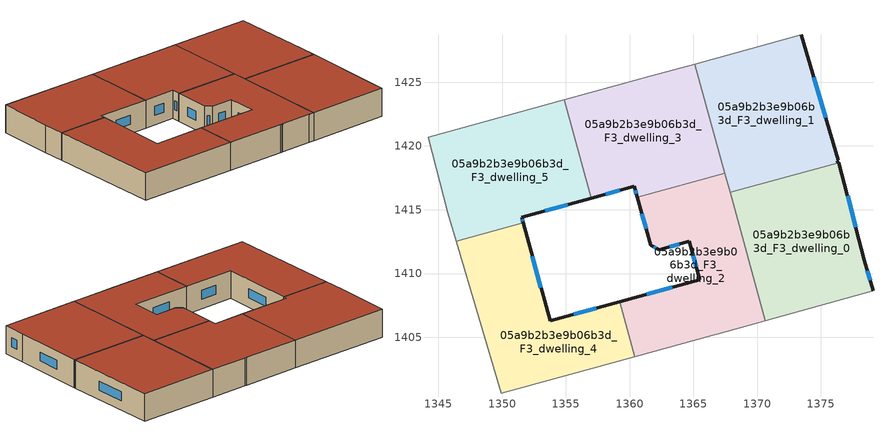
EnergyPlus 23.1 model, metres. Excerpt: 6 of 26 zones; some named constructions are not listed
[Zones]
05a9b2b3e9b06b3d_F3_dwelling_0
 floor to 05a9b2b3e9b06b3d_F2_dwelling_0 (EU_floor_Construction): 1376.4,1418.7 1378.41,1411.04 1379.08,1408.66 1370.65,1406.31 1367.89,1416.36 z9
 wall outside (EU_wall_Construction): 1379.08,1408.66 1378.41,1411.04 1376.4,1418.7 z9:12
 wall to 05a9b2b3e9b06b3d_F3_dwelling_1 (EU_wall_Construction): 1376.4,1418.7 1367.89,1416.36 z9:12
 wall adiabatic (EU_wall_Construction): 1370.65,1406.31 1379.08,1408.66 z9:12
 wall to 05a9b2b3e9b06b3d_F3_dwelling_2 (EU_wall_Construction): 1367.89,1416.36 1370.65,1406.31 z9:12
 window (EU_Window_Construction): 1377.73,1413.65 1377.09,1416.09 / 1378.86,1409.47 1378.64,1410.23 z10.02:10.98
 roof outside (EU_roof_Construction): 1379.08,1408.66 1378.41,1411.04 1376.4,1418.7 1367.89,1416.36 1370.65,1406.31 z12
05a9b2b3e9b06b3d_F3_dwelling_1
 floor to 05a9b2b3e9b06b3d_F2_dwelling_1 (EU_floor_Construction): 1373.45,1428.72 1376.35,1418.87 1376.27,1418.85 1376.31,1418.71 1376.39,1418.74 1376.4,1418.7 1367.89,1416.36 1365.12,1426.42 z9
 wall outside (EU_wall_Construction): 1376.4,1418.7 1376.39,1418.74 1376.31,1418.71 1376.27,1418.85 1376.35,1418.87 1373.45,1428.72 z9:12
 wall adiabatic (EU_wall_Construction): 1373.45,1428.72 1365.12,1426.42 z9:12
 wall to 05a9b2b3e9b06b3d_F3_dwelling_3 (EU_wall_Construction): 1365.12,1426.42 1367.47,1417.85 z9:12
 wall to 05a9b2b3e9b06b3d_F3_dwelling_2 (EU_wall_Construction): 1367.47,1417.85 1367.89,1416.36 z9:12
 window (EU_Window_Construction): 1375.37,1422.22 1374.44,1425.37 z10.02:10.98
 roof outside (EU_roof_Construction): 1376.4,1418.7 1376.39,1418.74 1376.31,1418.71 1376.27,1418.85 1376.35,1418.87 1373.45,1428.72 1365.12,1426.42 1367.89,1416.36 z12
05a9b2b3e9b06b3d_F3_dwelling_2
 floor to 05a9b2b3e9b06b3d_F2_dwelling_2 (EU_floor_Construction): 1367.47,1417.85 1370.65,1406.31 1370.1,1406.16 1366.83,1405.26 1366.68,1405.22 1366.51,1405.17 1360.41,1403.5 1359.23,1407.79 1365.49,1409.52 1364.67,1412.51 1362.34,1411.87 1361.65,1412.22 1360.62,1415.97 z9
 wall outside (EU_wall_Construction): 1360.62,1415.97 1361.65,1412.22 1362.34,1411.87 1364.67,1412.51 1365.49,1409.52 1359.23,1407.79 z9:12
 wall adiabatic (EU_wall_Construction): 1360.41,1403.5 1366.51,1405.17 1366.68,1405.22 1366.83,1405.26 1370.1,1406.16 1370.65,1406.31 z9:12
 wall to 05a9b2b3e9b06b3d_F3_dwelling_4 (EU_wall_Construction): 1359.23,1407.79 1360.41,1403.5 z9:12
 wall to 05a9b2b3e9b06b3d_F3_dwelling_3 (EU_wall_Construction): 1367.47,1417.85 1360.62,1415.97 z9:12
 window (EU_Window_Construction): 1363.36,1408.93 1361.36,1408.38 / 1364.95,1411.49 1365.21,1410.54 / 1363.13,1412.09 1363.88,1412.29 / 1361.89,1412.1 1362.11,1411.99 / 1360.97,1414.69 1361.3,1413.49 z10.02:10.98
 roof outside (EU_roof_Construction): 1370.1,1406.16 1370.65,1406.31 1367.47,1417.85 1360.62,1415.97 1361.65,1412.22 1362.34,1411.87 1364.67,1412.51 1365.49,1409.52 1359.23,1407.79 1360.41,1403.5 1366.51,1405.17 1366.68,1405.22 1366.83,1405.26 z12
05a9b2b3e9b06b3d_F3_dwelling_3
 floor to 05a9b2b3e9b06b3d_F2_dwelling_3 (EU_floor_Construction): 1365.12,1426.42 1367.47,1417.85 1360.62,1415.97 1360.38,1416.83 1357,1415.9 1354.88,1423.61 1360.89,1425.26 1361.14,1425.33 z9
 wall outside (EU_wall_Construction): 1357,1415.9 1360.38,1416.83 1360.62,1415.97 z9:12
 wall to 05a9b2b3e9b06b3d_F3_dwelling_5 (EU_wall_Construction): 1354.88,1423.61 1357,1415.9 z9:12
 wall adiabatic (EU_wall_Construction): 1365.12,1426.42 1361.14,1425.33 1360.89,1425.26 1354.88,1423.61 z9:12
 window (EU_Window_Construction): 1360.46,1416.54 1360.54,1416.26 / 1358.15,1416.22 1359.23,1416.51 z10.02:10.98
 roof outside (EU_roof_Construction): 1367.47,1417.85 1365.12,1426.42 1361.14,1425.33 1360.89,1425.26 1354.88,1423.61 1357,1415.9 1360.38,1416.83 1360.62,1415.97 z12
05a9b2b3e9b06b3d_F3_dwelling_4
 floor to 05a9b2b3e9b06b3d_F2_dwelling_4 (EU_floor_Construction): 1359.23,1407.79 1360.41,1403.5 1349.93,1400.61 1346.41,1412.52 1351.65,1413.96 1353.77,1406.28 z9
 wall outside (EU_wall_Construction): 1359.23,1407.79 1353.77,1406.28 1351.65,1413.96 z9:12
 wall adiabatic (EU_wall_Construction): 1346.41,1412.52 1349.93,1400.61 1360.41,1403.5 z9:12
 wall to 05a9b2b3e9b06b3d_F3_dwelling_5 (EU_wall_Construction): 1351.65,1413.96 1346.41,1412.52 z9:12
 window (EU_Window_Construction): 1353.05,1408.9 1352.37,1411.35 / 1357.37,1407.28 1355.63,1406.8 z10.02:10.98
 roof outside (EU_roof_Construction): 1360.41,1403.5 1359.23,1407.79 1353.77,1406.28 1351.65,1413.96 1346.41,1412.52 1349.93,1400.61 z12
05a9b2b3e9b06b3d_F3_dwelling_5
 floor to 05a9b2b3e9b06b3d_F2_dwelling_5 (EU_floor_Construction): 1354.88,1423.61 1357,1415.9 1351.54,1414.4 1351.65,1413.96 1346.41,1412.52 1345.75,1414.75 1344.2,1420.67 z9
 wall outside (EU_wall_Construction): 1351.65,1413.96 1351.54,1414.4 1357,1415.9 z9:12
 wall adiabatic (EU_wall_Construction): 1354.88,1423.61 1344.2,1420.67 1345.75,1414.75 1346.41,1412.52 z9:12
 window (EU_Window_Construction): 1353.39,1414.91 1355.14,1415.39 / 1351.61,1414.11 1351.58,1414.25 z10.02:10.98
 roof outside (EU_roof_Construction): 1357,1415.9 1354.88,1423.61 1344.2,1420.67 1345.75,1414.75 1346.41,1412.52 1351.65,1413.96 1351.54,1414.4 z12
[HVACTEMPLATE:THERMOSTAT] Constant Heating Setpoint=20; Constant Cooling Setpoint=50
EU_HeatOnly_05a9b2b3e9b06b3d_F0_dwelling_0; EU_HeatOnly_05a9b2b3e9b06b3d_F0_dwelling_1; EU_HeatOnly_05a9b2b3e9b06b3d_F0_dwelling_2; EU_HeatOnly_05a9b2b3e9b06b3d_F0_dwelling_3; EU_HeatOnly_05a9b2b3e9b06b3d_F0_dwelling_4; EU_HeatOnly_05a9b2b3e9b06b3d_F0_dwelling_5; EU_HeatOnly_05a9b2b3e9b06b3d_F0_dwelling_6; EU_HeatOnly_05a9b2b3e9b06b3d_F1_dwelling_0; EU_HeatOnly_05a9b2b3e9b06b3d_F1_dwelling_1; EU_HeatOnly_05a9b2b3e9b06b3d_F1_dwelling_2; EU_HeatOnly_05a9b2b3e9b06b3d_F1_dwelling_3; EU_HeatOnly_05a9b2b3e9b06b3d_F1_dwelling_4; EU_HeatOnly_05a9b2b3e9b06b3d_F1_dwelling_5; EU_HeatOnly_05a9b2b3e9b06b3d_F1_dwelling_6; EU_HeatOnly_05a9b2b3e9b06b3d_F2_dwelling_0; EU_HeatOnly_05a9b2b3e9b06b3d_F2_dwelling_1; EU_HeatOnly_05a9b2b3e9b06b3d_F2_dwelling_2; EU_HeatOnly_05a9b2b3e9b06b3d_F2_dwelling_3; EU_HeatOnly_05a9b2b3e9b06b3d_F2_dwelling_4; EU_HeatOnly_05a9b2b3e9b06b3d_F2_dwelling_5; EU_HeatOnly_05a9b2b3e9b06b3d_F3_dwelling_0; EU_HeatOnly_05a9b2b3e9b06b3d_F3_dwelling_1; EU_HeatOnly_05a9b2b3e9b06b3d_F3_dwelling_2; EU_HeatOnly_05a9b2b3e9b06b3d_F3_dwelling_3; EU_HeatOnly_05a9b2b3e9b06b3d_F3_dwelling_4; EU_HeatOnly_05a9b2b3e9b06b3d_F3_dwelling_5
[SCHEDULE:CONSTANT]
Name | Hourly Value
EU_AlwaysOn | 1
EU_CoolingOff | 0
[SCHEDULE:FILE] Column Number=1; Rows to Skip at Top=0; Number of Hours of Data=8760; Column Separator=Comma; Interpolate to Timestep=No; Minutes per Item=60; Adjust Schedule for Daylight Savings=Yes
Name | File
EU_Step8_GainSchedule_05a9b2b3e9b06b3d_F3_dwelling_1_f000 | ../../schedules/05a9b2b3e9b06b3d/05a9b2b3e9b06b3d_F3_dwelling_1_f000_gain.csv
EU_Step8_GainSchedule_05a9b2b3e9b06b3d_F3_dwelling_2_f000 | ../../schedules/05a9b2b3e9b06b3d/05a9b2b3e9b06b3d_F3_dwelling_2_f000_gain.csv
EU_Step8_GainSchedule_05a9b2b3e9b06b3d_F3_dwelling_3_f000 | ../../schedules/05a9b2b3e9b06b3d/05a9b2b3e9b06b3d_F3_dwelling_3_f000_gain.csv
EU_Step8_GainSchedule_05a9b2b3e9b06b3d_F3_dwelling_4_f000 | ../../schedules/05a9b2b3e9b06b3d/05a9b2b3e9b06b3d_F3_dwelling_4_f000_gain.csv
EU_Step8_GainSchedule_05a9b2b3e9b06b3d_F3_dwelling_5_f000 | ../../schedules/05a9b2b3e9b06b3d/05a9b2b3e9b06b3d_F3_dwelling_5_f000_gain.csv
